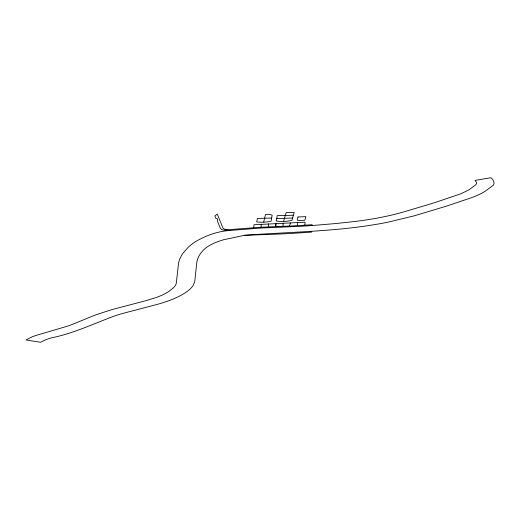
<?xml version="1.0" encoding="UTF-8"?>
<svg xmlns="http://www.w3.org/2000/svg" width="520" height="520" viewBox="0 0 520 520"><rect width="100%" height="100%" fill="white"/><g stroke="black" fill="none" stroke-linecap="round" stroke-linejoin="round"><path stroke-width="0.78" d="M253.741 227.76L253.988 224.744L305.097 222.196L304.896 225.199L291.707 225.959L275.717 226.636L275.925 223.607L275.717 226.636M282.964 226.356L283.166 223.333M225.478 229.359A7.963 2.516 -5.2 0 1 224.237 229.014L222.95 228.02L217.282 214.103L214.877 215.833L215.943 218.446L217.464 218.881L217.471 221.273L220.35 228.339L221.669 229.476A10.309 3.256 -5.2 0 0 223.171 229.989L229.794 230.464L261.118 228.04L299.689 226.356L312.104 225.537L312.163 224.705L303.966 225.264M268.339 226.902L268.6 223.873M297.317 225.661L297.745 222.638M261.313 224.198L261.06 227.208L279.5 226.493M293.397 215.241L277.219 215.625L276.322 221C281.359 221.845 287.027 221.592 291.993 220.324L294.144 212.524L286.124 212.628L283.595 221.299M263.699 222.06L265.506 214.494L270.751 214.656L272.161 215.241L271.128 221.15C266.533 222.255 261.391 222.514 256.711 221.923L257.387 218.433L271.648 218.049M289.517 226.064L290.401 223.015M312.104 225.537L334.126 223.678A305.513 96.434 -5.2 0 0 347.51 222.287C367.257 220.233 386.938 216.925 405.984 211.25L428.376 204.555A242.619 76.583 -5.2 0 0 436.982 201.89L460.61 193.85L468.052 190.353A45.195 14.268 -5.2 0 0 470.184 188.942L474.955 185.439A15.737 4.966 -5.2 0 0 475.943 184.542L476.489 183.638A15.932 5.031 -5.2 0 0 476.593 183.047A16.172 5.103 -5.2 0 0 476.177 181.922L475.007 180.408L490.834 177.723C493.064 179.355 494.851 182.273 493.603 185.042L485.901 190.697A61.925 19.546 -5.2 0 1 480.512 193.869L478.419 194.883A63.824 20.143 -5.2 0 1 471.315 197.763L446.134 206.239L414.258 215.833L387.53 222.287A132.041 41.678 -5.2 0 1 373.191 224.842C330.636 231.79 287.417 232.05 244.55 235.3L223.171 239.85L218.355 241.469A52.754 16.653 -5.2 0 0 209.3 245.589C203.053 249.197 197.782 255.417 196.742 262.717L194.766 281.495L193.141 285.422A79.32 25.038 -5.2 0 1 188.175 290.667C178.971 297.674 167.778 301.392 156.78 304.531L125.716 312.656A93.724 29.581 -5.2 0 0 115.947 315.478C94.497 323.187 73.951 333.418 51.37 337.851L45.975 339.56L40.645 342.277L26 339.957L32.273 336.759A67.405 21.274 -5.2 0 1 36.088 335.413L69.141 325.689L92.489 316.16A112.119 35.393 -5.2 0 1 97.617 314.21L112.658 309.413L146.016 300.651L156.032 297.577A60.19 19 -5.2 0 0 164.398 294.028L168.883 291.48L173.758 287.502A60.047 18.954 -5.2 0 0 176.254 283.471L178.561 263.107L179.543 259.454L181.337 255.769A155.22 48.997 -5.2 0 1 183.203 252.987L188.325 247.15L192.927 243.341A79.788 25.188 -5.2 0 1 195.826 241.475C206.44 235.216 218.296 231.147 230.62 230.412M310.798 231.472L311.721 231.4L311.675 232.108L290.999 233.454A357.026 112.697 -5.2 0 1 269.802 234.403L244.55 235.3M261.313 227.194L228.794 229.651A7.963 2.516 -5.2 0 1 227.045 229.58L225.511 229.365M276.725 218.562L292.624 218.042M298.051 216.977L297.206 220.058L298.968 220.571L304.85 220.207L305.858 216.625L298.051 216.977"/></g></svg>
